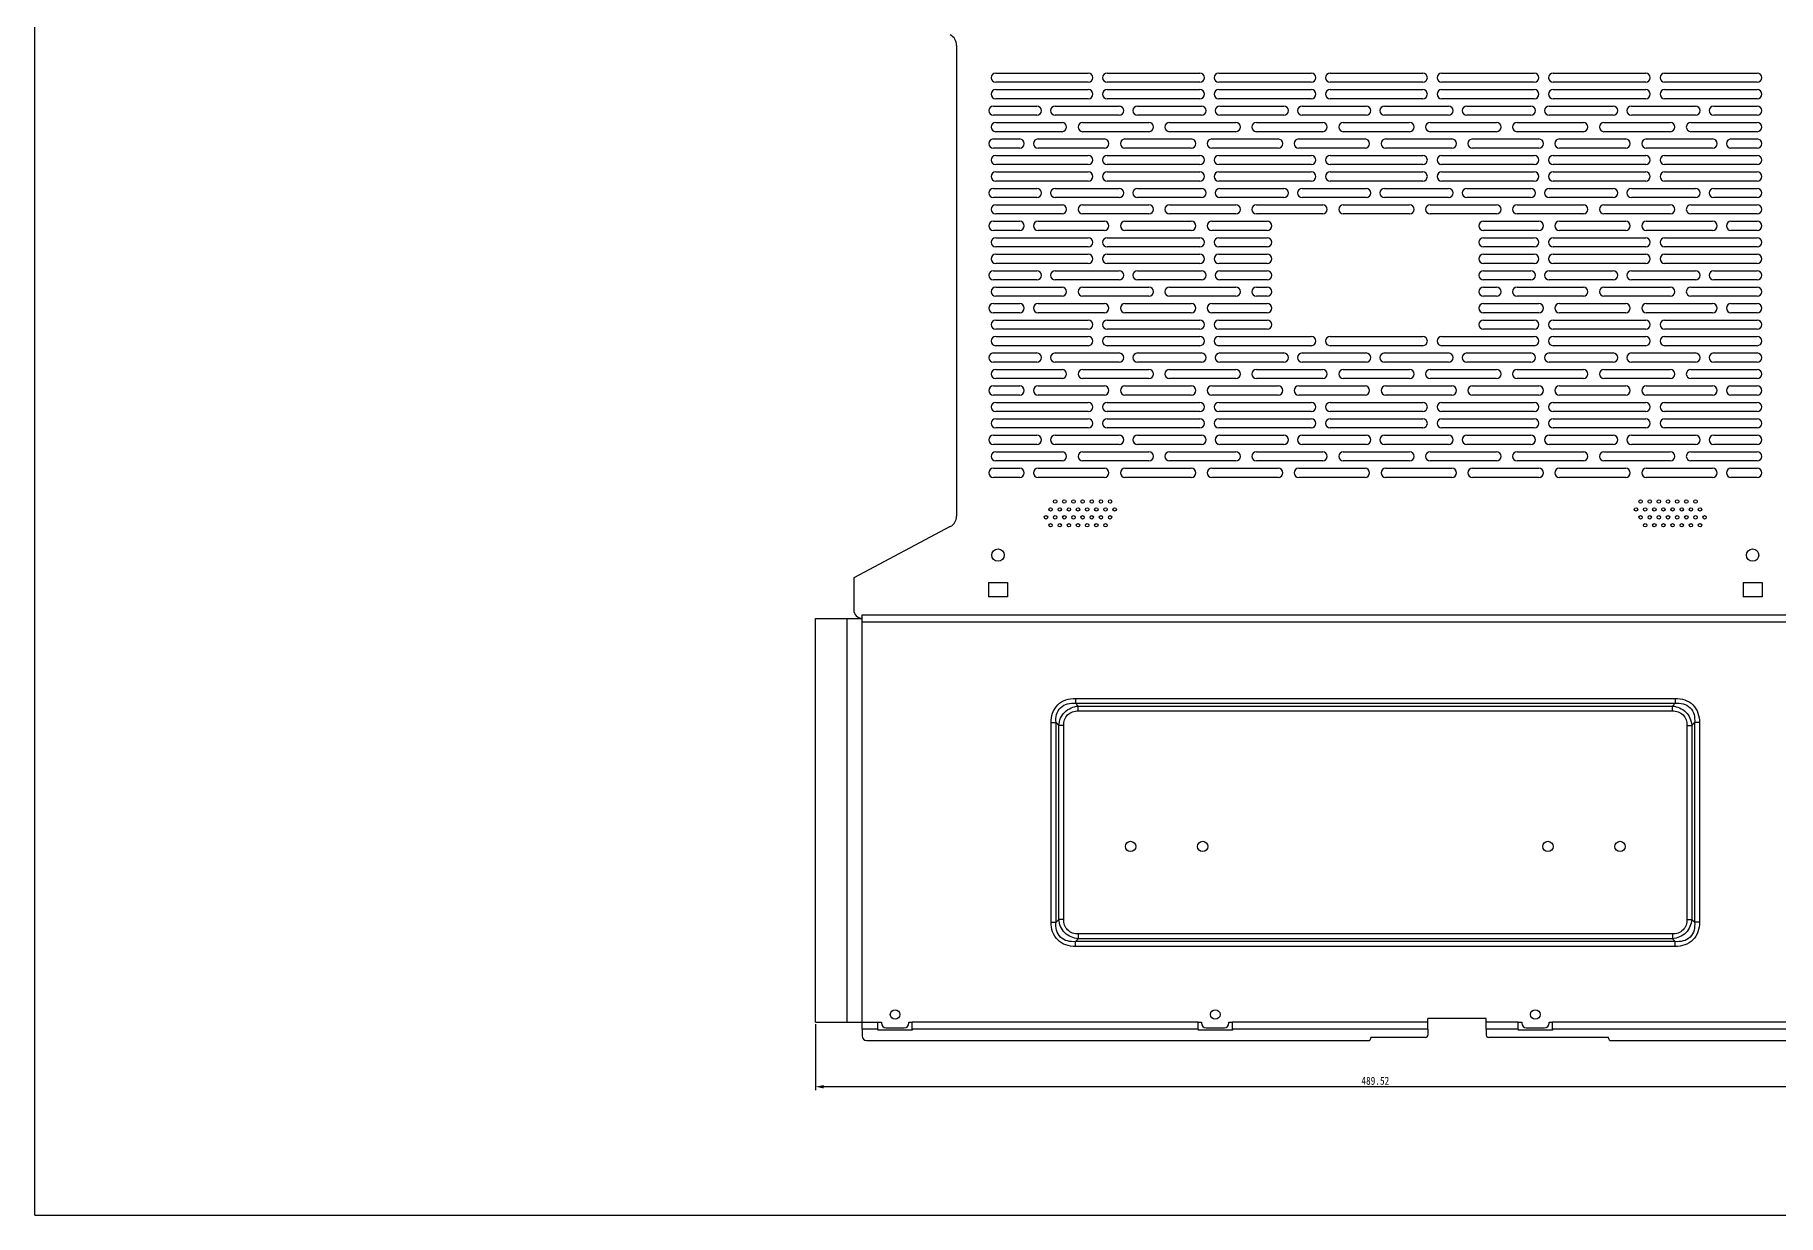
# Model space of a CAD drawing. Header units: millimetres. Extents: x -177 to 18421, y -5017 to 3255.
# Drawn here: x 13725 to 14487, y 2414 to 2930 of the extents above; entities that cross this region are included whole.
import ezdxf

# ---------------------------------------------------------------- set-up
doc = ezdxf.new("R2010")
doc.units = ezdxf.units.MM
doc.header["$LTSCALE"] = 46.255
doc.header["$PDMODE"] = 3
doc.header["$PDSIZE"] = 8
doc.layers.get('0').update_dxf_attribs({"linetype": 'CONTINUOUS'})
doc.layers.get('Defpoints').update_dxf_attribs({"linetype": 'CONTINUOUS'})
doc.layers.add('02___PRT_ALL_AXES', color=7, linetype='CONTINUOUS')
doc.layers.add('03___PRT_ALL_CURVES', color=7, linetype='CONTINUOUS')
doc.styles.get("Standard").update_dxf_attribs({"font": 'txt', "width": 0.85})
doc.dimstyles.new('DIMSTYLE_1', dxfattribs={"dimtxt": 3.5, "dimasz": 3.5, "dimexe": 1.5, "dimexo": 1, "dimgap": 0.875, "dimtad": 1, "dimdsep": 46, "dimtxsty": 'Standard', "dimblk": '_FILLED', "dimcen": 0.09, "dimadec": 0, "dimazin": 0, "dimtp": 0.01, "dimtm": 0.01, "dimtfac": 1, "dimtofl": 0, "dimtmove": 0, "dimatfit": 3, "dimldrblk": '_FILLED', "dimfxl": 0, "dimtolj": 1, "dimarcsym": 0})

# ---------------------------------------------------------------- blocks, each defined once
blk = doc.blocks.new('_FILLED')
at = {"color": 0, "linetype": 'ByBlock'}
blk.add_solid([(0, 0), (-1, 0.21), (-1, -0.21)], dxfattribs=at)
blk = doc.blocks.new('*D258')
at = {"color": 0, "linetype": 'Continuous', "lineweight": -2, "transparency": 16777216}
for p, q in [((14066.26, 2497.28), (14066.26, 2468.47)), ((14555.78, 2497.28), (14555.78, 2468.47)), ((14552.28, 2469.97), (14069.76, 2469.97))]:
    blk.add_line(p, q, dxfattribs=at)
at = {"layer": 'Defpoints', "color": 0, "linetype": 'Continuous', "transparency": 16777216}
for p in [(14066.26, 2498.28), (14555.78, 2498.28), (14066.26, 2469.97)]:
    blk.add_point(p, dxfattribs=at)
at = {"color": 0, "linetype": 'Continuous', "lineweight": -2, "transparency": 16777216, "xscale": 3.5, "yscale": 3.5, "zscale": 3.5, "rotation": 180}
blk.add_blockref('_FILLED', (14066.26, 2469.97), dxfattribs=at)
at = {"color": 0, "linetype": 'Continuous', "lineweight": -2, "transparency": 16777216, "xscale": 3.5, "yscale": 3.5, "zscale": 3.5}
blk.add_blockref('_FILLED', (14555.78, 2469.97), dxfattribs=at)
at = {"color": 0, "linetype": 'Continuous', "transparency": 16777216, "insert": (14311.02, 2474.34), "char_height": 3.5, "width": 25.5, "attachment_point": 2}
blk.add_mtext('\\A1;489.52', dxfattribs=at)

msp = doc.modelspace()

# ---------------------------------------------------------------- linework, layer by layer
at = {"color": 7, "linetype": 'Continuous'}
for q in [(13724.839, 3254.815), (14913.839, 2413.815)]:
    msp.add_line((13724.839, 2413.815), q, dxfattribs=at)
at = {"color": 3, "linetype": 'Continuous'}
for p, q in [((14127.916, 2925.436), (14127.916, 2719.536)), ((14145.016, 2913.286), (14185.516, 2913.286)), ((14193.766, 2913.286), (14234.266, 2913.286)), ((14242.516, 2913.286), (14283.016, 2913.286)), ((14291.266, 2913.286), (14331.766, 2913.286)), ((14340.016, 2913.286), (14380.516, 2913.286)), ((14388.766, 2913.286), (14429.266, 2913.286)), ((14437.516, 2913.286), (14478.016, 2913.286)), ((14185.516, 2909.286), (14145.016, 2909.286)), ((14145.016, 2906.086), (14185.516, 2906.086)), ((14234.266, 2909.286), (14193.766, 2909.286)), ((14193.766, 2906.086), (14234.266, 2906.086)), ((14283.016, 2909.286), (14242.516, 2909.286)), ((14242.516, 2906.086), (14283.016, 2906.086)), ((14331.766, 2909.286), (14291.266, 2909.286)), ((14291.266, 2906.086), (14331.766, 2906.086)), ((14380.516, 2909.286), (14340.016, 2909.286)), ((14340.016, 2906.086), (14380.516, 2906.086)), ((14429.266, 2909.286), (14388.766, 2909.286)), ((14388.766, 2906.086), (14429.266, 2906.086)), ((14478.016, 2909.286), (14437.516, 2909.286)), ((14437.516, 2906.086), (14478.016, 2906.086)), ((14144.016, 2898.886), (14163.016, 2898.886)), ((14185.516, 2902.086), (14145.016, 2902.086)), ((14171.016, 2898.886), (14199.016, 2898.886)), ((14234.266, 2902.086), (14193.766, 2902.086)), ((14207.016, 2898.886), (14235.016, 2898.886)), ((14283.016, 2902.086), (14242.516, 2902.086)), ((14243.016, 2898.886), (14271.016, 2898.886)), ((14279.016, 2898.886), (14307.016, 2898.886)), ((14331.766, 2902.086), (14291.266, 2902.086)), ((14315.016, 2898.886), (14343.016, 2898.886)), ((14380.516, 2902.086), (14340.016, 2902.086)), ((14351.016, 2898.886), (14379.016, 2898.886)), ((14387.016, 2898.886), (14415.016, 2898.886)), ((14429.266, 2902.086), (14388.766, 2902.086)), ((14423.016, 2898.886), (14451.016, 2898.886)), ((14478.016, 2902.086), (14437.516, 2902.086)), ((14459.016, 2898.886), (14478.016, 2898.886)), ((14163.016, 2894.886), (14144.016, 2894.886)), ((14145.016, 2891.686), (14174.016, 2891.686)), ((14199.016, 2894.886), (14171.016, 2894.886)), ((14183.016, 2891.686), (14212.016, 2891.686)), ((14235.016, 2894.886), (14207.016, 2894.886)), ((14221.016, 2891.686), (14250.016, 2891.686)), ((14271.016, 2894.886), (14243.016, 2894.886)), ((14259.016, 2891.686), (14288.016, 2891.686)), ((14307.016, 2894.886), (14279.016, 2894.886)), ((14297.016, 2891.686), (14326.016, 2891.686)), ((14343.016, 2894.886), (14315.016, 2894.886)), ((14335.016, 2891.686), (14364.016, 2891.686)), ((14379.016, 2894.886), (14351.016, 2894.886)), ((14373.016, 2891.686), (14402.016, 2891.686)), ((14415.016, 2894.886), (14387.016, 2894.886)), ((14411.016, 2891.686), (14440.016, 2891.686)), ((14451.016, 2894.886), (14423.016, 2894.886)), ((14449.016, 2891.686), (14478.016, 2891.686)), ((14478.016, 2894.886), (14459.016, 2894.886)), ((14144.016, 2884.486), (14155.516, 2884.486)), ((14174.016, 2887.686), (14145.016, 2887.686)), ((14163.516, 2884.486), (14192.516, 2884.486)), ((14212.016, 2887.686), (14183.016, 2887.686)), ((14201.516, 2884.486), (14230.516, 2884.486)), ((14250.016, 2887.686), (14221.016, 2887.686)), ((14239.516, 2884.486), (14268.516, 2884.486)), ((14288.016, 2887.686), (14259.016, 2887.686)), ((14277.516, 2884.486), (14306.516, 2884.486)), ((14326.016, 2887.686), (14297.016, 2887.686)), ((14315.516, 2884.486), (14344.516, 2884.486)), ((14364.016, 2887.686), (14335.016, 2887.686)), ((14353.516, 2884.486), (14382.516, 2884.486)), ((14402.016, 2887.686), (14373.016, 2887.686)), ((14391.516, 2884.486), (14420.516, 2884.486)), ((14440.016, 2887.686), (14411.016, 2887.686)), ((14429.516, 2884.486), (14458.516, 2884.486)), ((14478.016, 2887.686), (14449.016, 2887.686)), ((14466.516, 2884.486), (14478.016, 2884.486)), ((14155.516, 2880.486), (14144.016, 2880.486)), ((14145.016, 2877.286), (14185.516, 2877.286)), ((14192.516, 2880.486), (14163.516, 2880.486)), ((14193.766, 2877.286), (14234.266, 2877.286)), ((14230.516, 2880.486), (14201.516, 2880.486)), ((14268.516, 2880.486), (14239.516, 2880.486)), ((14242.516, 2877.286), (14283.016, 2877.286)), ((14306.516, 2880.486), (14277.516, 2880.486)), ((14291.266, 2877.286), (14331.766, 2877.286)), ((14344.516, 2880.486), (14315.516, 2880.486)), ((14340.016, 2877.286), (14380.516, 2877.286)), ((14382.516, 2880.486), (14353.516, 2880.486)), ((14388.766, 2877.286), (14429.266, 2877.286)), ((14420.516, 2880.486), (14391.516, 2880.486)), ((14458.516, 2880.486), (14429.516, 2880.486)), ((14437.516, 2877.286), (14478.016, 2877.286)), ((14478.016, 2880.486), (14466.516, 2880.486)), ((14185.516, 2873.286), (14145.016, 2873.286)), ((14145.016, 2870.086), (14185.516, 2870.086)), ((14234.266, 2873.286), (14193.766, 2873.286)), ((14193.766, 2870.086), (14234.266, 2870.086)), ((14283.016, 2873.286), (14242.516, 2873.286)), ((14242.516, 2870.086), (14283.016, 2870.086)), ((14331.766, 2873.286), (14291.266, 2873.286)), ((14291.266, 2870.086), (14331.766, 2870.086)), ((14380.516, 2873.286), (14340.016, 2873.286)), ((14340.016, 2870.086), (14380.516, 2870.086)), ((14429.266, 2873.286), (14388.766, 2873.286)), ((14388.766, 2870.086), (14429.266, 2870.086)), ((14478.016, 2873.286), (14437.516, 2873.286)), ((14437.516, 2870.086), (14478.016, 2870.086)), ((14144.016, 2862.886), (14163.016, 2862.886)), ((14163.016, 2858.886), (14144.016, 2858.886)), ((14185.516, 2866.086), (14145.016, 2866.086)), ((14171.016, 2862.886), (14199.016, 2862.886)), ((14199.016, 2858.886), (14171.016, 2858.886)), ((14234.266, 2866.086), (14193.766, 2866.086)), ((14207.016, 2862.886), (14235.016, 2862.886)), ((14235.016, 2858.886), (14207.016, 2858.886)), ((14283.016, 2866.086), (14242.516, 2866.086)), ((14243.016, 2862.886), (14271.016, 2862.886)), ((14271.016, 2858.886), (14243.016, 2858.886)), ((14279.016, 2862.886), (14307.016, 2862.886)), ((14307.016, 2858.886), (14279.016, 2858.886)), ((14331.766, 2866.086), (14291.266, 2866.086)), ((14315.016, 2862.886), (14343.016, 2862.886)), ((14343.016, 2858.886), (14315.016, 2858.886)), ((14380.516, 2866.086), (14340.016, 2866.086)), ((14351.016, 2862.886), (14379.016, 2862.886)), ((14379.016, 2858.886), (14351.016, 2858.886)), ((14387.016, 2862.886), (14415.016, 2862.886)), ((14415.016, 2858.886), (14387.016, 2858.886)), ((14429.266, 2866.086), (14388.766, 2866.086)), ((14423.016, 2862.886), (14451.016, 2862.886)), ((14451.016, 2858.886), (14423.016, 2858.886)), ((14478.016, 2866.086), (14437.516, 2866.086)), ((14459.016, 2862.886), (14478.016, 2862.886)), ((14478.016, 2858.886), (14459.016, 2858.886)), ((14145.016, 2855.686), (14174.016, 2855.686)), ((14174.016, 2851.686), (14145.016, 2851.686)), ((14183.016, 2855.686), (14212.016, 2855.686)), ((14212.016, 2851.686), (14183.016, 2851.686)), ((14221.016, 2855.686), (14250.016, 2855.686)), ((14250.016, 2851.686), (14221.016, 2851.686)), ((14259.016, 2855.686), (14288.016, 2855.686)), ((14288.016, 2851.686), (14259.016, 2851.686)), ((14297.016, 2855.686), (14326.016, 2855.686)), ((14326.016, 2851.686), (14297.016, 2851.686)), ((14335.016, 2855.686), (14364.016, 2855.686)), ((14364.016, 2851.686), (14335.016, 2851.686)), ((14373.016, 2855.686), (14402.016, 2855.686)), ((14402.016, 2851.686), (14373.016, 2851.686)), ((14411.016, 2855.686), (14440.016, 2855.686)), ((14440.016, 2851.686), (14411.016, 2851.686)), ((14449.016, 2855.686), (14478.016, 2855.686)), ((14478.016, 2851.686), (14449.016, 2851.686)), ((14144.016, 2848.486), (14155.516, 2848.486)), ((14155.516, 2844.486), (14144.016, 2844.486)), ((14163.516, 2848.486), (14192.516, 2848.486)), ((14192.516, 2844.486), (14163.516, 2844.486)), ((14201.516, 2848.486), (14230.516, 2848.486)), ((14230.516, 2844.486), (14201.516, 2844.486)), ((14239.516, 2848.486), (14263.716, 2848.486)), ((14263.716, 2844.486), (14239.516, 2844.486)), ((14358.316, 2848.486), (14382.516, 2848.486)), ((14382.516, 2844.486), (14358.316, 2844.486)), ((14391.516, 2848.486), (14420.516, 2848.486)), ((14420.516, 2844.486), (14391.516, 2844.486)), ((14429.516, 2848.486), (14458.516, 2848.486)), ((14458.516, 2844.486), (14429.516, 2844.486)), ((14466.516, 2848.486), (14478.016, 2848.486)), ((14478.016, 2844.486), (14466.516, 2844.486)), ((14145.016, 2841.286), (14185.516, 2841.286)), ((14185.516, 2837.286), (14145.016, 2837.286)), ((14193.766, 2841.286), (14234.266, 2841.286)), ((14234.266, 2837.286), (14193.766, 2837.286)), ((14242.516, 2841.286), (14263.716, 2841.286)), ((14263.716, 2837.286), (14242.516, 2837.286)), ((14358.316, 2841.286), (14380.516, 2841.286)), ((14380.516, 2837.286), (14358.316, 2837.286)), ((14388.766, 2841.286), (14429.266, 2841.286)), ((14429.266, 2837.286), (14388.766, 2837.286)), ((14437.516, 2841.286), (14478.016, 2841.286)), ((14478.016, 2837.286), (14437.516, 2837.286)), ((14145.016, 2834.086), (14185.516, 2834.086)), ((14185.516, 2830.086), (14145.016, 2830.086)), ((14193.766, 2834.086), (14234.266, 2834.086)), ((14234.266, 2830.086), (14193.766, 2830.086)), ((14242.516, 2834.086), (14263.716, 2834.086)), ((14263.716, 2830.086), (14242.516, 2830.086)), ((14358.316, 2834.086), (14380.516, 2834.086)), ((14380.516, 2830.086), (14358.316, 2830.086)), ((14388.766, 2834.086), (14429.266, 2834.086)), ((14429.266, 2830.086), (14388.766, 2830.086)), ((14437.516, 2834.086), (14478.016, 2834.086)), ((14478.016, 2830.086), (14437.516, 2830.086)), ((14144.016, 2826.886), (14163.016, 2826.886)), ((14163.016, 2822.886), (14144.016, 2822.886)), ((14171.016, 2826.886), (14199.016, 2826.886)), ((14199.016, 2822.886), (14171.016, 2822.886)), ((14207.016, 2826.886), (14235.016, 2826.886)), ((14235.016, 2822.886), (14207.016, 2822.886)), ((14243.016, 2826.886), (14263.716, 2826.886)), ((14263.716, 2822.886), (14243.016, 2822.886)), ((14358.316, 2826.886), (14379.016, 2826.886)), ((14379.016, 2822.886), (14358.316, 2822.886)), ((14387.016, 2826.886), (14415.016, 2826.886)), ((14415.016, 2822.886), (14387.016, 2822.886)), ((14423.016, 2826.886), (14451.016, 2826.886)), ((14451.016, 2822.886), (14423.016, 2822.886)), ((14459.016, 2826.886), (14478.016, 2826.886)), ((14478.016, 2822.886), (14459.016, 2822.886)), ((14145.016, 2819.686), (14174.016, 2819.686)), ((14174.016, 2815.686), (14145.016, 2815.686)), ((14183.016, 2819.686), (14212.016, 2819.686)), ((14212.016, 2815.686), (14183.016, 2815.686)), ((14221.016, 2819.686), (14250.016, 2819.686)), ((14250.016, 2815.686), (14221.016, 2815.686)), ((14259.016, 2819.686), (14263.716, 2819.686)), ((14263.716, 2815.686), (14259.016, 2815.686)), ((14358.316, 2819.686), (14364.016, 2819.686)), ((14364.016, 2815.686), (14358.316, 2815.686)), ((14373.016, 2819.686), (14402.016, 2819.686)), ((14402.016, 2815.686), (14373.016, 2815.686)), ((14411.016, 2819.686), (14440.016, 2819.686)), ((14440.016, 2815.686), (14411.016, 2815.686)), ((14449.016, 2819.686), (14478.016, 2819.686)), ((14478.016, 2815.686), (14449.016, 2815.686)), ((14144.016, 2812.486), (14155.516, 2812.486)), ((14155.516, 2808.486), (14144.016, 2808.486)), ((14163.516, 2812.486), (14192.516, 2812.486)), ((14192.516, 2808.486), (14163.516, 2808.486)), ((14201.516, 2812.486), (14230.516, 2812.486)), ((14230.516, 2808.486), (14201.516, 2808.486)), ((14239.516, 2812.486), (14263.716, 2812.486)), ((14263.716, 2808.486), (14239.516, 2808.486)), ((14358.316, 2812.486), (14382.516, 2812.486)), ((14382.516, 2808.486), (14358.316, 2808.486)), ((14391.516, 2812.486), (14420.516, 2812.486)), ((14420.516, 2808.486), (14391.516, 2808.486)), ((14429.516, 2812.486), (14458.516, 2812.486)), ((14458.516, 2808.486), (14429.516, 2808.486)), ((14466.516, 2812.486), (14478.016, 2812.486)), ((14478.016, 2808.486), (14466.516, 2808.486)), ((14145.016, 2805.286), (14185.516, 2805.286)), ((14185.516, 2801.286), (14145.016, 2801.286)), ((14145.016, 2798.086), (14185.516, 2798.086)), ((14193.766, 2805.286), (14234.266, 2805.286)), ((14234.266, 2801.286), (14193.766, 2801.286)), ((14193.766, 2798.086), (14234.266, 2798.086)), ((14242.516, 2805.286), (14263.716, 2805.286)), ((14263.716, 2801.286), (14242.516, 2801.286)), ((14242.516, 2798.086), (14283.016, 2798.086)), ((14291.266, 2798.086), (14331.766, 2798.086)), ((14340.016, 2798.086), (14380.516, 2798.086)), ((14358.316, 2805.286), (14380.516, 2805.286)), ((14380.516, 2801.286), (14358.316, 2801.286)), ((14388.766, 2805.286), (14429.266, 2805.286)), ((14429.266, 2801.286), (14388.766, 2801.286)), ((14388.766, 2798.086), (14429.266, 2798.086)), ((14437.516, 2805.286), (14478.016, 2805.286)), ((14478.016, 2801.286), (14437.516, 2801.286)), ((14437.516, 2798.086), (14478.016, 2798.086)), ((14144.016, 2790.886), (14163.016, 2790.886)), ((14185.516, 2794.086), (14145.016, 2794.086)), ((14171.016, 2790.886), (14199.016, 2790.886)), ((14234.266, 2794.086), (14193.766, 2794.086)), ((14207.016, 2790.886), (14235.016, 2790.886)), ((14283.016, 2794.086), (14242.516, 2794.086)), ((14243.016, 2790.886), (14271.016, 2790.886)), ((14279.016, 2790.886), (14307.016, 2790.886)), ((14331.766, 2794.086), (14291.266, 2794.086)), ((14315.016, 2790.886), (14343.016, 2790.886)), ((14380.516, 2794.086), (14340.016, 2794.086)), ((14351.016, 2790.886), (14379.016, 2790.886)), ((14387.016, 2790.886), (14415.016, 2790.886)), ((14429.266, 2794.086), (14388.766, 2794.086)), ((14423.016, 2790.886), (14451.016, 2790.886)), ((14478.016, 2794.086), (14437.516, 2794.086)), ((14459.016, 2790.886), (14478.016, 2790.886)), ((14163.016, 2786.886), (14144.016, 2786.886)), ((14145.016, 2783.686), (14174.016, 2783.686)), ((14199.016, 2786.886), (14171.016, 2786.886)), ((14183.016, 2783.686), (14212.016, 2783.686)), ((14235.016, 2786.886), (14207.016, 2786.886)), ((14221.016, 2783.686), (14250.016, 2783.686)), ((14271.016, 2786.886), (14243.016, 2786.886)), ((14259.016, 2783.686), (14288.016, 2783.686)), ((14307.016, 2786.886), (14279.016, 2786.886)), ((14297.016, 2783.686), (14326.016, 2783.686)), ((14343.016, 2786.886), (14315.016, 2786.886)), ((14335.016, 2783.686), (14364.016, 2783.686)), ((14379.016, 2786.886), (14351.016, 2786.886)), ((14373.016, 2783.686), (14402.016, 2783.686)), ((14415.016, 2786.886), (14387.016, 2786.886)), ((14411.016, 2783.686), (14440.016, 2783.686)), ((14451.016, 2786.886), (14423.016, 2786.886)), ((14449.016, 2783.686), (14478.016, 2783.686)), ((14478.016, 2786.886), (14459.016, 2786.886)), ((14144.016, 2776.486), (14155.516, 2776.486)), ((14174.016, 2779.686), (14145.016, 2779.686)), ((14163.516, 2776.486), (14192.516, 2776.486)), ((14212.016, 2779.686), (14183.016, 2779.686)), ((14201.516, 2776.486), (14230.516, 2776.486)), ((14250.016, 2779.686), (14221.016, 2779.686)), ((14239.516, 2776.486), (14268.516, 2776.486)), ((14288.016, 2779.686), (14259.016, 2779.686)), ((14277.516, 2776.486), (14306.516, 2776.486)), ((14326.016, 2779.686), (14297.016, 2779.686)), ((14315.516, 2776.486), (14344.516, 2776.486)), ((14364.016, 2779.686), (14335.016, 2779.686)), ((14353.516, 2776.486), (14382.516, 2776.486)), ((14402.016, 2779.686), (14373.016, 2779.686)), ((14391.516, 2776.486), (14420.516, 2776.486)), ((14440.016, 2779.686), (14411.016, 2779.686)), ((14429.516, 2776.486), (14458.516, 2776.486)), ((14478.016, 2779.686), (14449.016, 2779.686)), ((14466.516, 2776.486), (14478.016, 2776.486)), ((14155.516, 2772.486), (14144.016, 2772.486)), ((14145.016, 2769.286), (14185.516, 2769.286)), ((14192.516, 2772.486), (14163.516, 2772.486)), ((14193.766, 2769.286), (14234.266, 2769.286)), ((14230.516, 2772.486), (14201.516, 2772.486)), ((14268.516, 2772.486), (14239.516, 2772.486)), ((14242.516, 2769.286), (14283.016, 2769.286)), ((14306.516, 2772.486), (14277.516, 2772.486)), ((14291.266, 2769.286), (14331.766, 2769.286)), ((14344.516, 2772.486), (14315.516, 2772.486)), ((14340.016, 2769.286), (14380.516, 2769.286)), ((14382.516, 2772.486), (14353.516, 2772.486)), ((14388.766, 2769.286), (14429.266, 2769.286)), ((14420.516, 2772.486), (14391.516, 2772.486)), ((14458.516, 2772.486), (14429.516, 2772.486)), ((14437.516, 2769.286), (14478.016, 2769.286)), ((14478.016, 2772.486), (14466.516, 2772.486)), ((14185.516, 2765.286), (14145.016, 2765.286)), ((14145.016, 2762.086), (14185.516, 2762.086)), ((14234.266, 2765.286), (14193.766, 2765.286)), ((14193.766, 2762.086), (14234.266, 2762.086)), ((14283.016, 2765.286), (14242.516, 2765.286)), ((14242.516, 2762.086), (14283.016, 2762.086)), ((14331.766, 2765.286), (14291.266, 2765.286)), ((14291.266, 2762.086), (14331.766, 2762.086)), ((14380.516, 2765.286), (14340.016, 2765.286)), ((14340.016, 2762.086), (14380.516, 2762.086)), ((14429.266, 2765.286), (14388.766, 2765.286)), ((14388.766, 2762.086), (14429.266, 2762.086)), ((14478.016, 2765.286), (14437.516, 2765.286)), ((14437.516, 2762.086), (14478.016, 2762.086)), ((14144.016, 2754.886), (14163.016, 2754.886)), ((14185.516, 2758.086), (14145.016, 2758.086)), ((14171.016, 2754.886), (14199.016, 2754.886)), ((14234.266, 2758.086), (14193.766, 2758.086)), ((14207.016, 2754.886), (14235.016, 2754.886)), ((14283.016, 2758.086), (14242.516, 2758.086)), ((14243.016, 2754.886), (14271.016, 2754.886)), ((14279.016, 2754.886), (14307.016, 2754.886)), ((14331.766, 2758.086), (14291.266, 2758.086)), ((14315.016, 2754.886), (14343.016, 2754.886)), ((14380.516, 2758.086), (14340.016, 2758.086)), ((14351.016, 2754.886), (14379.016, 2754.886)), ((14387.016, 2754.886), (14415.016, 2754.886)), ((14429.266, 2758.086), (14388.766, 2758.086)), ((14423.016, 2754.886), (14451.016, 2754.886)), ((14478.016, 2758.086), (14437.516, 2758.086)), ((14459.016, 2754.886), (14478.016, 2754.886)), ((14163.016, 2750.886), (14144.016, 2750.886)), ((14145.016, 2747.686), (14174.016, 2747.686)), ((14199.016, 2750.886), (14171.016, 2750.886)), ((14183.016, 2747.686), (14212.016, 2747.686)), ((14235.016, 2750.886), (14207.016, 2750.886)), ((14221.016, 2747.686), (14250.016, 2747.686)), ((14271.016, 2750.886), (14243.016, 2750.886)), ((14259.016, 2747.686), (14288.016, 2747.686)), ((14307.016, 2750.886), (14279.016, 2750.886)), ((14297.016, 2747.686), (14326.016, 2747.686)), ((14343.016, 2750.886), (14315.016, 2750.886)), ((14335.016, 2747.686), (14364.016, 2747.686)), ((14379.016, 2750.886), (14351.016, 2750.886)), ((14373.016, 2747.686), (14402.016, 2747.686)), ((14415.016, 2750.886), (14387.016, 2750.886)), ((14411.016, 2747.686), (14440.016, 2747.686)), ((14451.016, 2750.886), (14423.016, 2750.886)), ((14449.016, 2747.686), (14478.016, 2747.686)), ((14478.016, 2750.886), (14459.016, 2750.886)), ((14144.016, 2740.486), (14155.516, 2740.486)), ((14174.016, 2743.686), (14145.016, 2743.686)), ((14163.516, 2740.486), (14192.516, 2740.486)), ((14212.016, 2743.686), (14183.016, 2743.686)), ((14201.516, 2740.486), (14230.516, 2740.486)), ((14250.016, 2743.686), (14221.016, 2743.686)), ((14239.516, 2740.486), (14268.516, 2740.486)), ((14288.016, 2743.686), (14259.016, 2743.686)), ((14277.516, 2740.486), (14306.516, 2740.486)), ((14326.016, 2743.686), (14297.016, 2743.686)), ((14315.516, 2740.486), (14344.516, 2740.486)), ((14364.016, 2743.686), (14335.016, 2743.686)), ((14353.516, 2740.486), (14382.516, 2740.486)), ((14402.016, 2743.686), (14373.016, 2743.686)), ((14391.516, 2740.486), (14420.516, 2740.486)), ((14440.016, 2743.686), (14411.016, 2743.686)), ((14429.516, 2740.486), (14458.516, 2740.486)), ((14478.016, 2743.686), (14449.016, 2743.686)), ((14466.516, 2740.486), (14478.016, 2740.486)), ((14155.516, 2736.486), (14144.016, 2736.486)), ((14192.516, 2736.486), (14163.516, 2736.486)), ((14230.516, 2736.486), (14201.516, 2736.486)), ((14268.516, 2736.486), (14239.516, 2736.486)), ((14306.516, 2736.486), (14277.516, 2736.486)), ((14344.516, 2736.486), (14315.516, 2736.486)), ((14382.516, 2736.486), (14353.516, 2736.486)), ((14420.516, 2736.486), (14391.516, 2736.486)), ((14458.516, 2736.486), (14429.516, 2736.486)), ((14478.016, 2736.486), (14466.516, 2736.486)), ((14125.157, 2714.945), (14082.916, 2692.484)), ((14082.916, 2692.484), (14082.916, 2678.586)), ((14141.816, 2690.486), (14141.816, 2684.286)), ((14141.816, 2690.486), (14150.216, 2690.486)), ((14150.216, 2684.286), (14141.816, 2684.286)), ((14150.216, 2690.486), (14150.216, 2684.286)), ((14471.816, 2690.486), (14480.216, 2690.486)), ((14471.816, 2690.486), (14471.816, 2684.286)), ((14480.216, 2684.286), (14471.816, 2684.286)), ((14480.216, 2690.486), (14480.216, 2684.286)), ((14066.255, 2498.28), (14066.255, 2674.78)), ((14066.255, 2674.78), (14080.054, 2674.78)), ((14179.88, 2639.822), (14442.152, 2639.822)), ((14179.88, 2639.822), (14179.88, 2637.701)), ((14179.88, 2637.701), (14181.123, 2636.458)), ((14179.88, 2637.701), (14442.152, 2637.701)), ((14442.152, 2637.701), (14440.91, 2636.458)), ((14442.152, 2639.822), (14442.152, 2637.701)), ((14181.123, 2636.458), (14440.91, 2636.458)), ((14181.123, 2634.337), (14181.123, 2636.458)), ((14181.123, 2634.337), (14440.91, 2634.337)), ((14440.91, 2634.337), (14440.91, 2636.458)), ((14169.274, 2629.216), (14171.395, 2629.216)), ((14169.274, 2541.944), (14169.274, 2629.216)), ((14171.395, 2629.216), (14172.637, 2627.976)), ((14171.395, 2541.944), (14171.395, 2629.216)), ((14172.637, 2543.184), (14172.637, 2627.976)), ((14174.759, 2627.973), (14172.637, 2627.973)), ((14174.759, 2543.186), (14174.759, 2627.973)), ((14447.274, 2627.973), (14449.395, 2627.973)), ((14447.274, 2627.973), (14447.274, 2543.186)), ((14450.637, 2629.216), (14449.395, 2627.973)), ((14449.395, 2627.973), (14449.395, 2543.186)), ((14452.759, 2629.216), (14450.637, 2629.216)), ((14450.637, 2629.216), (14450.637, 2541.944)), ((14452.759, 2629.216), (14452.759, 2541.944)), ((14169.274, 2541.944), (14171.395, 2541.944)), ((14171.395, 2541.944), (14172.637, 2543.184)), ((14174.759, 2543.186), (14172.637, 2543.186)), ((14447.274, 2543.186), (14449.395, 2543.186)), ((14450.637, 2541.944), (14449.395, 2543.186)), ((14452.759, 2541.944), (14450.637, 2541.944)), ((14179.88, 2533.458), (14181.12, 2534.701)), ((14442.152, 2533.458), (14179.88, 2533.458)), ((14179.88, 2531.337), (14179.88, 2533.458)), ((14442.152, 2531.337), (14179.88, 2531.337)), ((14440.91, 2534.701), (14181.12, 2534.701)), ((14440.91, 2536.822), (14181.123, 2536.822)), ((14181.123, 2536.822), (14181.123, 2534.701)), ((14440.91, 2536.822), (14440.91, 2534.701)), ((14442.152, 2533.458), (14440.91, 2534.701)), ((14442.152, 2531.337), (14442.152, 2533.458)), ((14066.255, 2498.28), (14080.054, 2498.28)), ((14086.616, 2495.173), (14086.616, 2492.173)), ((14093.516, 2498.28), (14095.016, 2498.28)), ((14093.516, 2495.173), (14093.516, 2494.673)), ((14108.516, 2494.673), (14093.516, 2494.673)), ((14095.016, 2498.28), (14095.016, 2497.78)), ((14097.016, 2495.78), (14105.016, 2495.78)), ((14107.016, 2498.28), (14108.516, 2498.28)), ((14107.016, 2497.78), (14107.016, 2498.28)), ((14108.516, 2495.173), (14108.516, 2494.673)), ((14233.516, 2498.28), (14235.016, 2498.28)), ((14233.516, 2495.173), (14233.516, 2494.673)), ((14248.516, 2494.673), (14233.516, 2494.673)), ((14235.016, 2498.28), (14235.016, 2497.78)), ((14237.016, 2495.78), (14245.016, 2495.78)), ((14247.016, 2498.28), (14248.516, 2498.28)), ((14247.016, 2497.78), (14247.016, 2498.28)), ((14248.516, 2495.173), (14248.516, 2494.673)), ((14359.516, 2499.78), (14334.016, 2499.78)), ((14334.016, 2498.28), (14334.016, 2499.78)), ((14334.016, 2495.173), (14334.016, 2492.573)), ((14359.516, 2498.28), (14359.516, 2499.78)), ((14359.516, 2495.173), (14359.516, 2492.573)), ((14373.516, 2498.28), (14375.016, 2498.28)), ((14373.516, 2495.173), (14373.516, 2494.673)), ((14388.516, 2494.673), (14373.516, 2494.673)), ((14375.016, 2498.28), (14375.016, 2497.78)), ((14377.016, 2495.78), (14385.016, 2495.78)), ((14387.016, 2498.28), (14388.516, 2498.28)), ((14387.016, 2497.78), (14387.016, 2498.28)), ((14388.516, 2495.173), (14388.516, 2494.673)), ((14088.616, 2490.173), (14308.016, 2490.173)), ((14333.016, 2491.573), (14309.016, 2491.573)), ((14309.016, 2491.173), (14309.016, 2491.573)), ((14413.016, 2491.573), (14360.516, 2491.573)), ((14413.016, 2491.173), (14413.016, 2491.573)), ((14414.016, 2490.173), (14533.416, 2490.173))]:
    msp.add_line(p, q, dxfattribs=at)
for centre, radius in [((14146.016, 2702.486), 2.7), ((14476.016, 2702.486), 2.7), ((14204.016, 2575.08), 2.25), ((14235.516, 2575.08), 2.25), ((14386.516, 2575.08), 2.25), ((14418.016, 2575.08), 2.25)]:
    msp.add_circle(centre, radius, dxfattribs=at)
for centre, radius, start, end in [((14122.716, 2925.436), 5.2, 0, 62), ((14145.016, 2911.286), 2, 90, 270), ((14185.516, 2911.286), 2, 270, 90), ((14193.766, 2911.286), 2, 90, 270), ((14234.266, 2911.286), 2, 270, 90), ((14242.516, 2911.286), 2, 90, 270), ((14283.016, 2911.286), 2, 270, 90), ((14291.266, 2911.286), 2, 90, 270), ((14331.766, 2911.286), 2, 270, 90), ((14340.016, 2911.286), 2, 90, 270), ((14380.516, 2911.286), 2, 270, 90), ((14388.766, 2911.286), 2, 90, 270), ((14429.266, 2911.286), 2, 270, 90), ((14437.516, 2911.286), 2, 90, 270), ((14478.016, 2911.286), 2, 270, 90), ((14145.016, 2904.086), 2, 90, 270), ((14185.516, 2904.086), 2, 270, 90), ((14193.766, 2904.086), 2, 90, 270), ((14234.266, 2904.086), 2, 270, 90), ((14242.516, 2904.086), 2, 90, 270), ((14283.016, 2904.086), 2, 270, 90), ((14291.266, 2904.086), 2, 90, 270), ((14331.766, 2904.086), 2, 270, 90), ((14340.016, 2904.086), 2, 90, 270), ((14380.516, 2904.086), 2, 270, 90), ((14388.766, 2904.086), 2, 90, 270), ((14429.266, 2904.086), 2, 270, 90), ((14437.516, 2904.086), 2, 90, 270), ((14478.016, 2904.086), 2, 270, 90), ((14144.016, 2896.886), 2, 90, 270), ((14163.016, 2896.886), 2, 270, 90), ((14171.016, 2896.886), 2, 90, 270), ((14199.016, 2896.886), 2, 270, 90), ((14207.016, 2896.886), 2, 90, 270), ((14235.016, 2896.886), 2, 270, 90), ((14243.016, 2896.886), 2, 90, 270), ((14271.016, 2896.886), 2, 270, 90), ((14279.016, 2896.886), 2, 90, 270), ((14307.016, 2896.886), 2, 270, 90), ((14315.016, 2896.886), 2, 90, 270), ((14343.016, 2896.886), 2, 270, 90), ((14351.016, 2896.886), 2, 90, 270), ((14379.016, 2896.886), 2, 270, 90), ((14387.016, 2896.886), 2, 90, 270), ((14415.016, 2896.886), 2, 270, 90), ((14423.016, 2896.886), 2, 90, 270), ((14451.016, 2896.886), 2, 270, 90), ((14459.016, 2896.886), 2, 90, 270), ((14478.016, 2896.886), 2, 270, 90), ((14145.016, 2889.686), 2, 90, 270), ((14174.016, 2889.686), 2, 270, 90), ((14183.016, 2889.686), 2, 90, 270), ((14212.016, 2889.686), 2, 270, 90), ((14221.016, 2889.686), 2, 90, 270), ((14250.016, 2889.686), 2, 270, 90), ((14259.016, 2889.686), 2, 90, 270), ((14288.016, 2889.686), 2, 270, 90), ((14297.016, 2889.686), 2, 90, 270), ((14326.016, 2889.686), 2, 270, 90), ((14335.016, 2889.686), 2, 90, 270), ((14364.016, 2889.686), 2, 270, 90), ((14373.016, 2889.686), 2, 90, 270), ((14402.016, 2889.686), 2, 270, 90), ((14411.016, 2889.686), 2, 90, 270), ((14440.016, 2889.686), 2, 270, 90), ((14449.016, 2889.686), 2, 90, 270), ((14478.016, 2889.686), 2, 270, 90), ((14144.016, 2882.486), 2, 90, 270), ((14155.516, 2882.486), 2, 270, 90), ((14163.516, 2882.486), 2, 90, 270), ((14192.516, 2882.486), 2, 270, 90), ((14201.516, 2882.486), 2, 90, 270), ((14230.516, 2882.486), 2, 270, 90), ((14239.516, 2882.486), 2, 90, 270), ((14268.516, 2882.486), 2, 270, 90), ((14277.516, 2882.486), 2, 90, 270), ((14306.516, 2882.486), 2, 270, 90), ((14315.516, 2882.486), 2, 90, 270), ((14344.516, 2882.486), 2, 270, 90), ((14353.516, 2882.486), 2, 90, 270), ((14382.516, 2882.486), 2, 270, 90), ((14391.516, 2882.486), 2, 90, 270), ((14420.516, 2882.486), 2, 270, 90), ((14429.516, 2882.486), 2, 90, 270), ((14458.516, 2882.486), 2, 270, 90), ((14466.516, 2882.486), 2, 90, 270), ((14478.016, 2882.486), 2, 270, 90), ((14145.016, 2875.286), 2, 90, 270), ((14185.516, 2875.286), 2, 270, 90), ((14193.766, 2875.286), 2, 90, 270), ((14234.266, 2875.286), 2, 270, 90), ((14242.516, 2875.286), 2, 90, 270), ((14283.016, 2875.286), 2, 270, 90), ((14291.266, 2875.286), 2, 90, 270), ((14331.766, 2875.286), 2, 270, 90), ((14340.016, 2875.286), 2, 90, 270), ((14380.516, 2875.286), 2, 270, 90), ((14388.766, 2875.286), 2, 90, 270), ((14429.266, 2875.286), 2, 270, 90), ((14437.516, 2875.286), 2, 90, 270), ((14478.016, 2875.286), 2, 270, 90), ((14145.016, 2868.086), 2, 90, 270), ((14185.516, 2868.086), 2, 270, 90), ((14193.766, 2868.086), 2, 90, 270), ((14234.266, 2868.086), 2, 270, 90), ((14242.516, 2868.086), 2, 90, 270), ((14283.016, 2868.086), 2, 270, 90), ((14291.266, 2868.086), 2, 90, 270), ((14331.766, 2868.086), 2, 270, 90), ((14340.016, 2868.086), 2, 90, 270), ((14380.516, 2868.086), 2, 270, 90), ((14388.766, 2868.086), 2, 90, 270), ((14429.266, 2868.086), 2, 270, 90), ((14437.516, 2868.086), 2, 90, 270), ((14478.016, 2868.086), 2, 270, 90), ((14144.016, 2860.886), 2, 90, 270), ((14163.016, 2860.886), 2, 270, 90), ((14171.016, 2860.886), 2, 90, 270), ((14199.016, 2860.886), 2, 270, 90), ((14207.016, 2860.886), 2, 90, 270), ((14235.016, 2860.886), 2, 270, 90), ((14243.016, 2860.886), 2, 90, 270), ((14271.016, 2860.886), 2, 270, 90), ((14279.016, 2860.886), 2, 90, 270), ((14307.016, 2860.886), 2, 270, 90), ((14315.016, 2860.886), 2, 90, 270), ((14343.016, 2860.886), 2, 270, 90), ((14351.016, 2860.886), 2, 90, 270), ((14379.016, 2860.886), 2, 270, 90), ((14387.016, 2860.886), 2, 90, 270), ((14415.016, 2860.886), 2, 270, 90), ((14423.016, 2860.886), 2, 90, 270), ((14451.016, 2860.886), 2, 270, 90), ((14459.016, 2860.886), 2, 90, 270), ((14478.016, 2860.886), 2, 270, 90), ((14145.016, 2853.686), 2, 90, 270), ((14174.016, 2853.686), 2, 270, 90), ((14183.016, 2853.686), 2, 90, 270), ((14212.016, 2853.686), 2, 270, 90), ((14221.016, 2853.686), 2, 90, 270), ((14250.016, 2853.686), 2, 270, 90), ((14259.016, 2853.686), 2, 90, 270), ((14288.016, 2853.686), 2, 270, 90), ((14297.016, 2853.686), 2, 90, 270), ((14326.016, 2853.686), 2, 270, 90), ((14335.016, 2853.686), 2, 90, 270), ((14364.016, 2853.686), 2, 270, 90), ((14373.016, 2853.686), 2, 90, 270), ((14402.016, 2853.686), 2, 270, 90), ((14411.016, 2853.686), 2, 90, 270), ((14440.016, 2853.686), 2, 270, 90), ((14449.016, 2853.686), 2, 90, 270), ((14478.016, 2853.686), 2, 270, 90), ((14144.016, 2846.486), 2, 90, 270), ((14155.516, 2846.486), 2, 270, 90), ((14163.516, 2846.486), 2, 90, 270), ((14192.516, 2846.486), 2, 270, 90), ((14201.516, 2846.486), 2, 90, 270), ((14230.516, 2846.486), 2, 270, 90), ((14239.516, 2846.486), 2, 90, 270), ((14263.716, 2846.486), 2, 270, 90), ((14358.316, 2846.486), 2, 90, 270), ((14382.516, 2846.486), 2, 270, 90), ((14391.516, 2846.486), 2, 90, 270), ((14420.516, 2846.486), 2, 270, 90), ((14429.516, 2846.486), 2, 90, 270), ((14458.516, 2846.486), 2, 270, 90), ((14466.516, 2846.486), 2, 90, 270), ((14478.016, 2846.486), 2, 270, 90), ((14145.016, 2839.286), 2, 90, 270), ((14185.516, 2839.286), 2, 270, 90), ((14193.766, 2839.286), 2, 90, 270), ((14234.266, 2839.286), 2, 270, 90), ((14242.516, 2839.286), 2, 90, 270), ((14263.716, 2839.286), 2, 270, 90), ((14358.316, 2839.286), 2, 90, 270), ((14380.516, 2839.286), 2, 270, 90), ((14388.766, 2839.286), 2, 90, 270), ((14429.266, 2839.286), 2, 270, 90), ((14437.516, 2839.286), 2, 90, 270), ((14478.016, 2839.286), 2, 270, 90), ((14145.016, 2832.086), 2, 90, 270), ((14185.516, 2832.086), 2, 270, 90), ((14193.766, 2832.086), 2, 90, 270), ((14234.266, 2832.086), 2, 270, 90), ((14242.516, 2832.086), 2, 90, 270), ((14263.716, 2832.086), 2, 270, 90), ((14358.316, 2832.086), 2, 90, 270), ((14380.516, 2832.086), 2, 270, 90), ((14388.766, 2832.086), 2, 90, 270), ((14429.266, 2832.086), 2, 270, 90), ((14437.516, 2832.086), 2, 90, 270), ((14478.016, 2832.086), 2, 270, 90), ((14144.016, 2824.886), 2, 90, 270), ((14163.016, 2824.886), 2, 270, 90), ((14171.016, 2824.886), 2, 90, 270), ((14199.016, 2824.886), 2, 270, 90), ((14207.016, 2824.886), 2, 90, 270), ((14235.016, 2824.886), 2, 270, 90), ((14243.016, 2824.886), 2, 90, 270), ((14263.716, 2824.886), 2, 270, 90), ((14358.316, 2824.886), 2, 90, 270), ((14379.016, 2824.886), 2, 270, 90), ((14387.016, 2824.886), 2, 90, 270), ((14415.016, 2824.886), 2, 270, 90), ((14423.016, 2824.886), 2, 90, 270), ((14451.016, 2824.886), 2, 270, 90), ((14459.016, 2824.886), 2, 90, 270), ((14478.016, 2824.886), 2, 270, 90), ((14145.016, 2817.686), 2, 90, 270), ((14174.016, 2817.686), 2, 270, 90), ((14183.016, 2817.686), 2, 90, 270), ((14212.016, 2817.686), 2, 270, 90), ((14221.016, 2817.686), 2, 90, 270), ((14250.016, 2817.686), 2, 270, 90), ((14259.016, 2817.686), 2, 90, 270), ((14263.716, 2817.686), 2, 270, 90), ((14358.316, 2817.686), 2, 90, 270), ((14364.016, 2817.686), 2, 270, 90), ((14373.016, 2817.686), 2, 90, 270), ((14402.016, 2817.686), 2, 270, 90), ((14411.016, 2817.686), 2, 90, 270), ((14440.016, 2817.686), 2, 270, 90), ((14449.016, 2817.686), 2, 90, 270), ((14478.016, 2817.686), 2, 270, 90), ((14144.016, 2810.486), 2, 90, 270), ((14155.516, 2810.486), 2, 270, 90), ((14163.516, 2810.486), 2, 90, 270), ((14192.516, 2810.486), 2, 270, 90), ((14201.516, 2810.486), 2, 90, 270), ((14230.516, 2810.486), 2, 270, 90), ((14239.516, 2810.486), 2, 90, 270), ((14263.716, 2810.486), 2, 270, 90), ((14358.316, 2810.486), 2, 90, 270), ((14382.516, 2810.486), 2, 270, 90), ((14391.516, 2810.486), 2, 90, 270), ((14420.516, 2810.486), 2, 270, 90), ((14429.516, 2810.486), 2, 90, 270), ((14458.516, 2810.486), 2, 270, 90), ((14466.516, 2810.486), 2, 90, 270), ((14478.016, 2810.486), 2, 270, 90), ((14145.016, 2803.286), 2, 90, 270), ((14145.016, 2796.086), 2, 90, 270), ((14185.516, 2803.286), 2, 270, 90), ((14185.516, 2796.086), 2, 270, 90), ((14193.766, 2803.286), 2, 90, 270), ((14193.766, 2796.086), 2, 90, 270), ((14234.266, 2803.286), 2, 270, 90), ((14234.266, 2796.086), 2, 270, 90), ((14242.516, 2803.286), 2, 90, 270), ((14242.516, 2796.086), 2, 90, 270), ((14263.716, 2803.286), 2, 270, 90), ((14283.016, 2796.086), 2, 270, 90), ((14291.266, 2796.086), 2, 90, 270), ((14331.766, 2796.086), 2, 270, 90), ((14340.016, 2796.086), 2, 90, 270), ((14358.316, 2803.286), 2, 90, 270), ((14380.516, 2803.286), 2, 270, 90), ((14380.516, 2796.086), 2, 270, 90), ((14388.766, 2803.286), 2, 90, 270), ((14388.766, 2796.086), 2, 90, 270), ((14429.266, 2803.286), 2, 270, 90), ((14429.266, 2796.086), 2, 270, 90), ((14437.516, 2803.286), 2, 90, 270), ((14437.516, 2796.086), 2, 90, 270), ((14478.016, 2803.286), 2, 270, 90), ((14478.016, 2796.086), 2, 270, 90), ((14144.016, 2788.886), 2, 90, 270), ((14163.016, 2788.886), 2, 270, 90), ((14171.016, 2788.886), 2, 90, 270), ((14199.016, 2788.886), 2, 270, 90), ((14207.016, 2788.886), 2, 90, 270), ((14235.016, 2788.886), 2, 270, 90), ((14243.016, 2788.886), 2, 90, 270), ((14271.016, 2788.886), 2, 270, 90), ((14279.016, 2788.886), 2, 90, 270), ((14307.016, 2788.886), 2, 270, 90), ((14315.016, 2788.886), 2, 90, 270), ((14343.016, 2788.886), 2, 270, 90), ((14351.016, 2788.886), 2, 90, 270), ((14379.016, 2788.886), 2, 270, 90), ((14387.016, 2788.886), 2, 90, 270), ((14415.016, 2788.886), 2, 270, 90), ((14423.016, 2788.886), 2, 90, 270), ((14451.016, 2788.886), 2, 270, 90), ((14459.016, 2788.886), 2, 90, 270), ((14478.016, 2788.886), 2, 270, 90), ((14145.016, 2781.686), 2, 90, 270), ((14174.016, 2781.686), 2, 270, 90), ((14183.016, 2781.686), 2, 90, 270), ((14212.016, 2781.686), 2, 270, 90), ((14221.016, 2781.686), 2, 90, 270), ((14250.016, 2781.686), 2, 270, 90), ((14259.016, 2781.686), 2, 90, 270), ((14288.016, 2781.686), 2, 270, 90), ((14297.016, 2781.686), 2, 90, 270), ((14326.016, 2781.686), 2, 270, 90), ((14335.016, 2781.686), 2, 90, 270), ((14364.016, 2781.686), 2, 270, 90), ((14373.016, 2781.686), 2, 90, 270), ((14402.016, 2781.686), 2, 270, 90), ((14411.016, 2781.686), 2, 90, 270), ((14440.016, 2781.686), 2, 270, 90), ((14449.016, 2781.686), 2, 90, 270), ((14478.016, 2781.686), 2, 270, 90), ((14144.016, 2774.486), 2, 90, 270), ((14155.516, 2774.486), 2, 270, 90), ((14163.516, 2774.486), 2, 90, 270), ((14192.516, 2774.486), 2, 270, 90), ((14201.516, 2774.486), 2, 90, 270), ((14230.516, 2774.486), 2, 270, 90), ((14239.516, 2774.486), 2, 90, 270), ((14268.516, 2774.486), 2, 270, 90), ((14277.516, 2774.486), 2, 90, 270), ((14306.516, 2774.486), 2, 270, 90), ((14315.516, 2774.486), 2, 90, 270), ((14344.516, 2774.486), 2, 270, 90), ((14353.516, 2774.486), 2, 90, 270), ((14382.516, 2774.486), 2, 270, 90), ((14391.516, 2774.486), 2, 90, 270), ((14420.516, 2774.486), 2, 270, 90), ((14429.516, 2774.486), 2, 90, 270), ((14458.516, 2774.486), 2, 270, 90), ((14466.516, 2774.486), 2, 90, 270), ((14478.016, 2774.486), 2, 270, 90), ((14145.016, 2767.286), 2, 90, 270), ((14185.516, 2767.286), 2, 270, 90), ((14193.766, 2767.286), 2, 90, 270), ((14234.266, 2767.286), 2, 270, 90), ((14242.516, 2767.286), 2, 90, 270), ((14283.016, 2767.286), 2, 270, 90), ((14291.266, 2767.286), 2, 90, 270), ((14331.766, 2767.286), 2, 270, 90), ((14340.016, 2767.286), 2, 90, 270), ((14380.516, 2767.286), 2, 270, 90), ((14388.766, 2767.286), 2, 90, 270), ((14429.266, 2767.286), 2, 270, 90), ((14437.516, 2767.286), 2, 90, 270), ((14478.016, 2767.286), 2, 270, 90), ((14145.016, 2760.086), 2, 90, 270), ((14185.516, 2760.086), 2, 270, 90), ((14193.766, 2760.086), 2, 90, 270), ((14234.266, 2760.086), 2, 270, 90), ((14242.516, 2760.086), 2, 90, 270), ((14283.016, 2760.086), 2, 270, 90), ((14291.266, 2760.086), 2, 90, 270), ((14331.766, 2760.086), 2, 270, 90), ((14340.016, 2760.086), 2, 90, 270), ((14380.516, 2760.086), 2, 270, 90), ((14388.766, 2760.086), 2, 90, 270), ((14429.266, 2760.086), 2, 270, 90), ((14437.516, 2760.086), 2, 90, 270), ((14478.016, 2760.086), 2, 270, 90), ((14144.016, 2752.886), 2, 90, 270), ((14163.016, 2752.886), 2, 270, 90), ((14171.016, 2752.886), 2, 90, 270), ((14199.016, 2752.886), 2, 270, 90), ((14207.016, 2752.886), 2, 90, 270), ((14235.016, 2752.886), 2, 270, 90), ((14243.016, 2752.886), 2, 90, 270), ((14271.016, 2752.886), 2, 270, 90), ((14279.016, 2752.886), 2, 90, 270), ((14307.016, 2752.886), 2, 270, 90), ((14315.016, 2752.886), 2, 90, 270), ((14343.016, 2752.886), 2, 270, 90), ((14351.016, 2752.886), 2, 90, 270), ((14379.016, 2752.886), 2, 270, 90), ((14387.016, 2752.886), 2, 90, 270), ((14415.016, 2752.886), 2, 270, 90), ((14423.016, 2752.886), 2, 90, 270), ((14451.016, 2752.886), 2, 270, 90), ((14459.016, 2752.886), 2, 90, 270), ((14478.016, 2752.886), 2, 270, 90), ((14145.016, 2745.686), 2, 90, 270), ((14174.016, 2745.686), 2, 270, 90), ((14183.016, 2745.686), 2, 90, 270), ((14212.016, 2745.686), 2, 270, 90), ((14221.016, 2745.686), 2, 90, 270), ((14250.016, 2745.686), 2, 270, 90), ((14259.016, 2745.686), 2, 90, 270), ((14288.016, 2745.686), 2, 270, 90), ((14297.016, 2745.686), 2, 90, 270), ((14326.016, 2745.686), 2, 270, 90), ((14335.016, 2745.686), 2, 90, 270), ((14364.016, 2745.686), 2, 270, 90), ((14373.016, 2745.686), 2, 90, 270), ((14402.016, 2745.686), 2, 270, 90), ((14411.016, 2745.686), 2, 90, 270), ((14440.016, 2745.686), 2, 270, 90), ((14449.016, 2745.686), 2, 90, 270), ((14478.016, 2745.686), 2, 270, 90), ((14144.016, 2738.486), 2, 90, 270), ((14155.516, 2738.486), 2, 270, 90), ((14163.516, 2738.486), 2, 90, 270), ((14192.516, 2738.486), 2, 270, 90), ((14201.516, 2738.486), 2, 90, 270), ((14230.516, 2738.486), 2, 270, 90), ((14239.516, 2738.486), 2, 90, 270), ((14268.516, 2738.486), 2, 270, 90), ((14277.516, 2738.486), 2, 90, 270), ((14306.516, 2738.486), 2, 270, 90), ((14315.516, 2738.486), 2, 90, 270), ((14344.516, 2738.486), 2, 270, 90), ((14353.516, 2738.486), 2, 90, 270), ((14382.516, 2738.486), 2, 270, 90), ((14391.516, 2738.486), 2, 90, 270), ((14420.516, 2738.486), 2, 270, 90), ((14429.516, 2738.486), 2, 90, 270), ((14458.516, 2738.486), 2, 270, 90), ((14466.516, 2738.486), 2, 90, 270), ((14478.016, 2738.486), 2, 270, 90), ((14122.716, 2719.536), 5.2, 298, 0), ((14086.616, 2678.586), 3.7, 180, 270), ((14097.016, 2497.78), 2, 180, 270), ((14105.016, 2497.78), 2, 270, 0), ((14237.016, 2497.78), 2, 180, 270), ((14245.016, 2497.78), 2, 270, 0), ((14377.016, 2497.78), 2, 180, 270), ((14385.016, 2497.78), 2, 270, 0), ((14088.616, 2492.173), 2, 180, 270), ((14308.016, 2491.173), 1, 270, 0), ((14333.016, 2492.573), 1, 270, 0), ((14360.516, 2492.573), 1, 180, 270), ((14414.016, 2491.173), 1, 180, 270)]:
    msp.add_arc(centre, radius, start, end, dxfattribs=at)
for points, knots in [([(14169.274, 2629.216), (14169.273, 2630.624), (14169.639, 2633.467), (14171.857, 2637.239), (14175.628, 2639.457), (14178.472, 2639.822), (14179.88, 2639.822)], [0, 0, 0, 0, 0.2504669, 0.4999978, 0.7495305, 1, 1, 1, 1]), ([(14171.395, 2629.216), (14171.305, 2630.38), (14171.394, 2632.748), (14173.077, 2636.02), (14176.348, 2637.702), (14178.717, 2637.79), (14179.88, 2637.701)], [0, 0, 0, 0, 0.250603, 0.4999966, 0.7493936, 1, 1, 1, 1]), ([(14442.152, 2639.822), (14443.56, 2639.822), (14446.404, 2639.457), (14450.175, 2637.239), (14452.394, 2633.467), (14452.759, 2630.624), (14452.759, 2629.216)], [0, 0, 0, 0, 0.2504669, 0.4999978, 0.7495305, 1, 1, 1, 1]), ([(14442.152, 2637.701), (14443.316, 2637.79), (14445.684, 2637.702), (14448.956, 2636.019), (14450.639, 2632.748), (14450.727, 2630.379), (14450.637, 2629.216)], [0, 0, 0, 0, 0.2506034, 0.499997, 0.7493937, 1, 1, 1, 1]), ([(14172.638, 2627.975), (14172.736, 2629.059), (14173.235, 2631.221), (14175.084, 2634.013), (14177.877, 2635.862), (14180.039, 2636.36), (14181.123, 2636.458)], [0, 0, 0, 0, 0.2499334, 0.4999957, 0.7500621, 1, 1, 1, 1]), ([(14174.759, 2627.973), (14174.759, 2628.818), (14174.978, 2630.524), (14176.31, 2632.785), (14178.572, 2634.118), (14180.278, 2634.337), (14181.123, 2634.337)], [0, 0, 0, 0, 0.2504154, 0.4999966, 0.7495814, 1, 1, 1, 1]), ([(14440.91, 2636.458), (14441.994, 2636.36), (14444.156, 2635.861), (14446.949, 2634.013), (14448.798, 2631.22), (14449.297, 2629.057), (14449.395, 2627.973)], [0, 0, 0, 0, 0.2499335, 0.4999959, 0.7500621, 1, 1, 1, 1]), ([(14440.91, 2634.337), (14441.754, 2634.337), (14443.46, 2634.118), (14445.722, 2632.785), (14447.054, 2630.524), (14447.274, 2628.818), (14447.274, 2627.973)], [0, 0, 0, 0, 0.2504154, 0.4999966, 0.7495814, 1, 1, 1, 1]), ([(14179.88, 2531.337), (14178.472, 2531.337), (14175.629, 2531.702), (14171.857, 2533.92), (14169.638, 2537.692), (14169.274, 2540.535), (14169.274, 2541.944)], [0, 0, 0, 0, 0.2504669, 0.4999978, 0.7495305, 1, 1, 1, 1]), ([(14179.88, 2533.458), (14178.716, 2533.369), (14176.347, 2533.457), (14173.076, 2535.14), (14171.393, 2538.411), (14171.305, 2540.78), (14171.395, 2541.944)], [0, 0, 0, 0, 0.250603, 0.4999966, 0.7493936, 1, 1, 1, 1]), ([(14181.121, 2534.701), (14180.037, 2534.799), (14177.875, 2535.299), (14175.083, 2537.147), (14173.234, 2539.939), (14172.736, 2542.101), (14172.638, 2543.185)], [0, 0, 0, 0, 0.2499333, 0.4999959, 0.7500623, 1, 1, 1, 1]), ([(14181.123, 2536.822), (14180.278, 2536.822), (14178.572, 2537.041), (14176.31, 2538.374), (14174.978, 2540.635), (14174.759, 2542.342), (14174.759, 2543.186)], [0, 0, 0, 0, 0.2504154, 0.4999966, 0.7495814, 1, 1, 1, 1]), ([(14449.395, 2543.186), (14449.297, 2542.102), (14448.798, 2539.94), (14446.949, 2537.147), (14444.156, 2535.297), (14441.994, 2534.799), (14440.91, 2534.701)], [0, 0, 0, 0, 0.2499335, 0.4999959, 0.7500621, 1, 1, 1, 1]), ([(14447.274, 2543.186), (14447.274, 2542.342), (14447.054, 2540.636), (14445.722, 2538.374), (14443.46, 2537.041), (14441.754, 2536.822), (14440.91, 2536.822)], [0, 0, 0, 0, 0.2504154, 0.4999966, 0.7495814, 1, 1, 1, 1]), ([(14450.637, 2541.944), (14450.727, 2540.78), (14450.639, 2538.411), (14448.956, 2535.14), (14445.684, 2533.457), (14443.316, 2533.369), (14442.152, 2533.458)], [0, 0, 0, 0, 0.2506034, 0.499997, 0.7493937, 1, 1, 1, 1]), ([(14452.759, 2541.944), (14452.759, 2540.535), (14452.394, 2537.692), (14450.175, 2533.921), (14446.404, 2531.702), (14443.56, 2531.337), (14442.152, 2531.337)], [0, 0, 0, 0, 0.2504669, 0.4999978, 0.7495305, 1, 1, 1, 1])]:
    msp.add_open_spline(points, degree=3, knots=knots, dxfattribs=at)
at = {"layer": '02___PRT_ALL_AXES', "color": 3, "linetype": 'Continuous'}
for p, q in [((14086.616, 2495.173), (14086.616, 2676.386)), ((14086.616, 2676.386), (14535.416, 2676.386)), ((14080.054, 2498.28), (14080.054, 2674.78)), ((14080.054, 2674.78), (14086.616, 2674.78)), ((14086.616, 2673.28), (14535.416, 2673.28)), ((14080.054, 2498.28), (14093.516, 2498.28)), ((14093.516, 2495.173), (14086.616, 2495.173)), ((14093.516, 2495.173), (14093.516, 2498.28)), ((14233.516, 2498.28), (14108.516, 2498.28)), ((14108.516, 2495.173), (14108.516, 2498.28)), ((14233.516, 2495.173), (14108.516, 2495.173)), ((14233.516, 2495.173), (14233.516, 2498.28)), ((14334.016, 2498.28), (14248.516, 2498.28)), ((14248.516, 2495.173), (14248.516, 2498.28)), ((14334.016, 2495.173), (14248.516, 2495.173)), ((14334.016, 2495.173), (14334.016, 2498.28)), ((14373.516, 2498.28), (14359.516, 2498.28)), ((14359.516, 2495.173), (14359.516, 2498.28)), ((14373.516, 2495.173), (14359.516, 2495.173)), ((14373.516, 2495.173), (14373.516, 2498.28)), ((14513.516, 2498.28), (14388.516, 2498.28)), ((14388.516, 2495.173), (14388.516, 2498.28)), ((14513.516, 2495.173), (14388.516, 2495.173))]:
    msp.add_line(p, q, dxfattribs=at)
for centre, radius in [((14169.016, 2722.486), 0.75), ((14171.016, 2725.95), 0.75), ((14173.016, 2722.486), 0.75), ((14175.016, 2725.95), 0.75), ((14177.016, 2722.486), 0.75), ((14179.016, 2725.95), 0.75), ((14181.016, 2722.486), 0.75), ((14183.016, 2725.95), 0.75), ((14185.016, 2722.486), 0.75), ((14187.016, 2725.95), 0.75), ((14189.016, 2722.486), 0.75), ((14191.016, 2725.95), 0.75), ((14193.016, 2722.486), 0.75), ((14195.016, 2725.95), 0.75), ((14197.016, 2722.486), 0.75), ((14425.016, 2722.486), 0.75), ((14427.016, 2725.95), 0.75), ((14429.016, 2722.486), 0.75), ((14431.016, 2725.95), 0.75), ((14433.016, 2722.486), 0.75), ((14435.016, 2725.95), 0.75), ((14437.016, 2722.486), 0.75), ((14439.016, 2725.95), 0.75), ((14441.016, 2722.486), 0.75), ((14443.016, 2725.95), 0.75), ((14445.016, 2722.486), 0.75), ((14447.016, 2725.95), 0.75), ((14449.016, 2722.486), 0.75), ((14451.016, 2725.95), 0.75), ((14453.016, 2722.486), 0.75), ((14167.016, 2719.022), 0.75), ((14169.016, 2715.558), 0.75), ((14171.016, 2719.022), 0.75), ((14173.016, 2715.558), 0.75), ((14175.016, 2719.022), 0.75), ((14177.016, 2715.558), 0.75), ((14179.016, 2719.022), 0.75), ((14181.016, 2715.558), 0.75), ((14183.016, 2719.022), 0.75), ((14185.016, 2715.558), 0.75), ((14187.016, 2719.022), 0.75), ((14189.016, 2715.558), 0.75), ((14191.016, 2719.022), 0.75), ((14193.016, 2715.558), 0.75), ((14195.016, 2719.022), 0.75), ((14427.016, 2719.022), 0.75), ((14429.016, 2715.558), 0.75), ((14431.016, 2719.022), 0.75), ((14433.016, 2715.558), 0.75), ((14435.016, 2719.022), 0.75), ((14437.016, 2715.558), 0.75), ((14439.016, 2719.022), 0.75), ((14441.016, 2715.558), 0.75), ((14443.016, 2719.022), 0.75), ((14445.016, 2715.558), 0.75), ((14447.016, 2719.022), 0.75), ((14449.016, 2715.558), 0.75), ((14451.016, 2719.022), 0.75), ((14453.016, 2715.558), 0.75), ((14455.016, 2719.022), 0.75), ((14101.016, 2501.58), 2.1), ((14241.016, 2501.58), 2.1), ((14381.016, 2501.58), 2.1)]:
    msp.add_circle(centre, radius, dxfattribs=at)
at = {"layer": '03___PRT_ALL_CURVES', "color": 4, "linetype": 'Continuous'}
for centre in [(14101.016, 2501.58), (14241.016, 2501.58), (14381.016, 2501.58)]:
    msp.add_circle(centre, 2.1, dxfattribs=at)

# ---------------------------------------------------------------- dimensions: what is measured, and where the dimension line sits
at = {"color": 2, "linetype": 'Continuous'}
dim = msp.add_linear_dim(base=(14066.255, 2469.967), p1=(14555.777, 2498.28), p2=(14066.255, 2498.28), angle=180, dimstyle='DIMSTYLE_1', dxfattribs=at)
dim.commit()
dim.dimension.update_dxf_attribs({"geometry": '*D258', "text_midpoint": (14311.016, 2469.967), "dimtype": 160})

doc.saveas('drawing.dxf')
